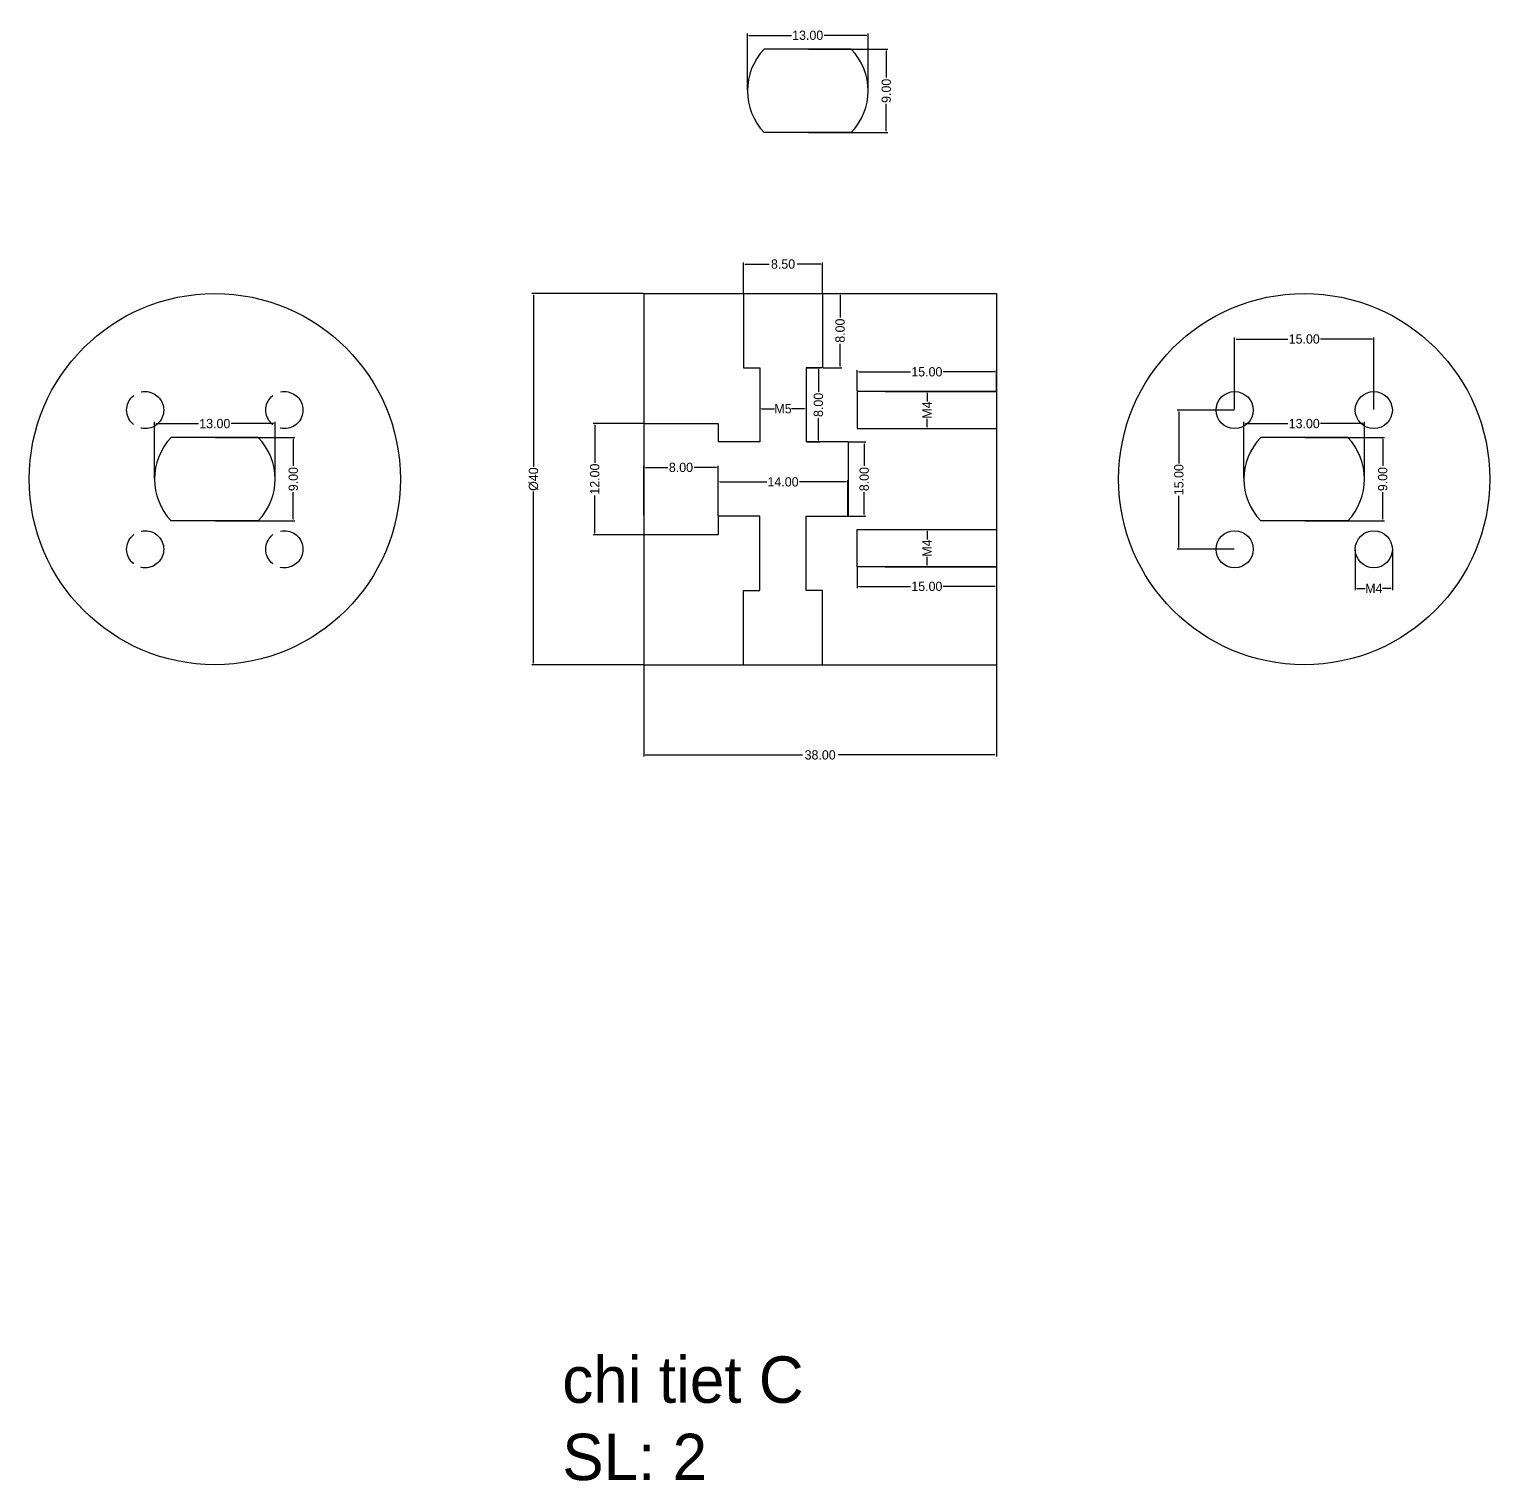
# Model space of a CAD drawing. Header units: inches. Extents: x 84 to 891, y -108 to 65.
# Drawn here: x 734 to 891.4, y -108 to 48.5 of the extents above; entities that cross this region are included whole.
import ezdxf

# ---------------------------------------------------------------- set-up
doc = ezdxf.new("R2010")
doc.units = ezdxf.units.IN
doc.header["$MEASUREMENT"] = 0
doc.linetypes.add('ACAD_ISO02W100', pattern=[15, 12, -3])
doc.dimstyles.get("Standard").update_dxf_attribs({"dimtxt": 1, "dimasz": 0.18, "dimexe": 0.18, "dimexo": 0.0625, "dimgap": 0.09, "dimtad": 0, "dimtoh": 1, "dimzin": 0, "dimdsep": 46, "dimtxsty": 'Standard', "dimcen": 0.09, "dimadec": 0, "dimazin": 0, "dimtfac": 1, "dimtofl": 0, "dimtmove": 0, "dimatfit": 3, "dimfxl": 1, "dimtolj": 1, "dimtzin": 0, "dimarcsym": 0})

# ---------------------------------------------------------------- blocks, each defined once
blk = doc.blocks.new('*D50')
at = {"color": 0, "lineweight": -2}
for p, q in [((800.21, 20), (788.21, 20)), ((788.39, 19.82), (788.39, 1.34)), ((788.39, -19.82), (788.39, -1.34)), ((800.21, -20), (788.21, -20))]:
    blk.add_line(p, q, dxfattribs=at)
at = {"color": 0}
for points in [[(788.36, 19.82), (788.42, 19.82), (788.39, 20)], [(788.36, -19.82), (788.42, -19.82), (788.39, -20)]]:
    blk.add_solid(points, dxfattribs=at)
at = {"layer": 'Defpoints', "color": 0}
for p in [(800.27, 20), (788.39, -20), (800.27, -20)]:
    blk.add_point(p, dxfattribs=at)
at = {"color": 0, "insert": (788.39, 0), "char_height": 1, "attachment_point": 5, "rotation": 90}
blk.add_mtext('\\A1;%%c40', dxfattribs=at)
blk = doc.blocks.new('*D51')
at = {"color": 0, "lineweight": -2}
for p, q in [((800.21, 6), (794.8, 6)), ((794.98, 5.82), (794.98, 1.76)), ((794.98, -5.82), (794.98, -1.76)), ((800.21, -6), (794.8, -6))]:
    blk.add_line(p, q, dxfattribs=at)
at = {"color": 0}
for points in [[(794.95, 5.82), (795.01, 5.82), (794.98, 6)], [(794.95, -5.82), (795.01, -5.82), (794.98, -6)]]:
    blk.add_solid(points, dxfattribs=at)
at = {"layer": 'Defpoints', "color": 0}
for p in [(800.27, 6), (794.98, -6), (800.27, -6)]:
    blk.add_point(p, dxfattribs=at)
at = {"color": 0, "insert": (794.98, 0), "char_height": 1, "attachment_point": 5, "rotation": 90}
blk.add_mtext('\\A1;12.00', dxfattribs=at)
blk = doc.blocks.new('*D52')
at = {"color": 0, "lineweight": -2}
for p, q in [((808.27, -3.94), (808.27, -0.12)), ((808.45, -0.3), (813.52, -0.3)), ((822.09, -0.3), (817.03, -0.3)), ((822.27, -3.94), (822.27, -0.12))]:
    blk.add_line(p, q, dxfattribs=at)
at = {"color": 0}
for points in [[(808.45, -0.27), (808.45, -0.33), (808.27, -0.3)], [(822.09, -0.27), (822.09, -0.33), (822.27, -0.3)]]:
    blk.add_solid(points, dxfattribs=at)
at = {"layer": 'Defpoints', "color": 0}
for p in [(822.27, -0.3), (808.27, -4), (822.27, -4)]:
    blk.add_point(p, dxfattribs=at)
at = {"color": 0, "insert": (815.27, -0.3), "char_height": 1, "attachment_point": 5}
blk.add_mtext('\\A1;14.00', dxfattribs=at)
blk = doc.blocks.new('*D46')
at = {"color": 0, "lineweight": -2}
for p, q in [((811.02, 20.06), (811.02, 23.35)), ((811.2, 23.17), (813.77, 23.17)), ((819.34, 23.17), (816.78, 23.17)), ((819.52, 20.06), (819.52, 23.35))]:
    blk.add_line(p, q, dxfattribs=at)
at = {"color": 0}
for points in [[(811.2, 23.2), (811.2, 23.14), (811.02, 23.17)], [(819.34, 23.2), (819.34, 23.14), (819.52, 23.17)]]:
    blk.add_solid(points, dxfattribs=at)
at = {"layer": 'Defpoints', "color": 0}
for p in [(819.52, 23.17), (811.02, 20), (819.52, 20)]:
    blk.add_point(p, dxfattribs=at)
at = {"color": 0, "insert": (815.27, 23.17), "char_height": 1, "attachment_point": 5}
blk.add_mtext('\\A1;8.50', dxfattribs=at)
blk = doc.blocks.new('*D53')
at = {"color": 0, "lineweight": -2}
for p, q in [((822.33, 4), (824.2, 4)), ((824.02, 3.82), (824.02, 1.42)), ((824.02, -3.82), (824.02, -1.42)), ((822.33, -4), (824.2, -4))]:
    blk.add_line(p, q, dxfattribs=at)
at = {"color": 0}
for points in [[(823.99, 3.82), (824.05, 3.82), (824.02, 4)], [(823.99, -3.82), (824.05, -3.82), (824.02, -4)]]:
    blk.add_solid(points, dxfattribs=at)
at = {"layer": 'Defpoints', "color": 0}
for p in [(822.27, 4), (824.02, 4), (822.27, -4)]:
    blk.add_point(p, dxfattribs=at)
at = {"color": 0, "insert": (824.02, 0), "char_height": 1, "attachment_point": 5, "rotation": 90}
blk.add_mtext('\\A1;8.00', dxfattribs=at)
blk = doc.blocks.new('*D54')
at = {"color": 0, "lineweight": -2}
for p, q in [((828.49, 9.44), (830.97, 9.44)), ((830.79, 9.26), (830.79, 8.36)), ((830.79, 5.62), (830.79, 6.51)), ((828.49, 5.44), (830.97, 5.44))]:
    blk.add_line(p, q, dxfattribs=at)
at = {"color": 0}
for points in [[(830.76, 9.26), (830.82, 9.26), (830.79, 9.44)], [(830.76, 5.62), (830.82, 5.62), (830.79, 5.44)]]:
    blk.add_solid(points, dxfattribs=at)
at = {"layer": 'Defpoints', "color": 0}
for p in [(828.43, 9.44), (828.43, 5.44), (830.79, 5.44)]:
    blk.add_point(p, dxfattribs=at)
at = {"color": 0, "insert": (830.79, 7.44), "char_height": 1, "attachment_point": 5, "rotation": 90}
blk.add_mtext('\\A1;M4', dxfattribs=at)
blk = doc.blocks.new('*D56')
at = {"color": 0, "lineweight": -2}
for p, q in [((800.27, -3.87), (800.27, 1.44)), ((800.45, 1.26), (802.85, 1.26)), ((808.09, 1.26), (805.7, 1.26)), ((808.27, -3.87), (808.27, 1.44))]:
    blk.add_line(p, q, dxfattribs=at)
at = {"color": 0}
for points in [[(800.45, 1.29), (800.45, 1.23), (800.27, 1.26)], [(808.09, 1.29), (808.09, 1.23), (808.27, 1.26)]]:
    blk.add_solid(points, dxfattribs=at)
at = {"layer": 'Defpoints', "color": 0}
for p in [(800.27, 1.26), (800.27, -3.94), (808.27, -3.94)]:
    blk.add_point(p, dxfattribs=at)
at = {"color": 0, "insert": (804.27, 1.26), "char_height": 1, "attachment_point": 5}
blk.add_mtext('\\A1;8.00', dxfattribs=at)
blk = doc.blocks.new('*D57')
at = {"color": 0, "lineweight": -2}
for p, q in [((819.58, 20), (821.6, 20)), ((821.42, 19.82), (821.42, 17.42)), ((821.42, 12.18), (821.42, 14.58)), ((819.58, 12), (821.6, 12))]:
    blk.add_line(p, q, dxfattribs=at)
at = {"color": 0}
for points in [[(821.39, 19.82), (821.45, 19.82), (821.42, 20)], [(821.39, 12.18), (821.45, 12.18), (821.42, 12)]]:
    blk.add_solid(points, dxfattribs=at)
at = {"layer": 'Defpoints', "color": 0}
for p in [(819.52, 20), (819.52, 12), (821.42, 12)]:
    blk.add_point(p, dxfattribs=at)
at = {"color": 0, "insert": (821.42, 16), "char_height": 1, "attachment_point": 5, "rotation": 90}
blk.add_mtext('\\A1;8.00', dxfattribs=at)
blk = doc.blocks.new('*D58')
at = {"color": 0, "lineweight": -2}
for p, q in [((817.83, 12), (819.26, 12)), ((819.08, 11.82), (819.08, 9.42)), ((819.08, 4.18), (819.08, 6.58)), ((817.83, 4), (819.26, 4))]:
    blk.add_line(p, q, dxfattribs=at)
at = {"color": 0}
for points in [[(819.05, 11.82), (819.11, 11.82), (819.08, 12)], [(819.05, 4.18), (819.11, 4.18), (819.08, 4)]]:
    blk.add_solid(points, dxfattribs=at)
at = {"layer": 'Defpoints', "color": 0}
for p in [(817.77, 12), (817.77, 4), (819.08, 4)]:
    blk.add_point(p, dxfattribs=at)
at = {"color": 0, "insert": (819.08, 8), "char_height": 1, "attachment_point": 5, "rotation": 90}
blk.add_mtext('\\A1;8.00', dxfattribs=at)
blk = doc.blocks.new('*D59')
at = {"color": 0, "lineweight": -2}
for p, q in [((812.77, 10), (812.77, 7.4)), ((817.77, 10), (817.77, 7.4)), ((812.95, 7.58), (814.35, 7.58)), ((817.59, 7.58), (816.2, 7.58))]:
    blk.add_line(p, q, dxfattribs=at)
at = {"color": 0}
for points in [[(812.95, 7.61), (812.95, 7.55), (812.77, 7.58)], [(817.59, 7.61), (817.59, 7.55), (817.77, 7.58)]]:
    blk.add_solid(points, dxfattribs=at)
at = {"layer": 'Defpoints', "color": 0}
for p in [(812.77, 10.07), (817.77, 10.07), (817.77, 7.58)]:
    blk.add_point(p, dxfattribs=at)
at = {"color": 0, "insert": (815.27, 7.58), "char_height": 1, "attachment_point": 5}
blk.add_mtext('\\A1;M5', dxfattribs=at)
blk = doc.blocks.new('*D60')
at = {"color": 0, "lineweight": -2}
for p, q in [((800.27, -20.06), (800.27, -29.91)), ((838.27, -20.06), (838.27, -29.91)), ((800.45, -29.73), (817.35, -29.73)), ((838.09, -29.73), (821.2, -29.73))]:
    blk.add_line(p, q, dxfattribs=at)
at = {"color": 0}
for points in [[(800.45, -29.7), (800.45, -29.76), (800.27, -29.73)], [(838.09, -29.7), (838.09, -29.76), (838.27, -29.73)]]:
    blk.add_solid(points, dxfattribs=at)
at = {"layer": 'Defpoints', "color": 0}
for p in [(800.27, -20), (838.27, -20), (838.27, -29.73)]:
    blk.add_point(p, dxfattribs=at)
at = {"color": 0, "insert": (819.27, -29.73), "char_height": 1, "attachment_point": 5}
blk.add_mtext('\\A1;38.00', dxfattribs=at)
blk = doc.blocks.new('*D61')
at = {"color": 0, "lineweight": -2}
for p, q in [((863.94, 7.5), (863.94, 15.28)), ((864.12, 15.1), (869.68, 15.1)), ((878.76, 15.1), (873.19, 15.1)), ((878.94, 7.5), (878.94, 15.28))]:
    blk.add_line(p, q, dxfattribs=at)
at = {"color": 0}
for points in [[(864.12, 15.13), (864.12, 15.07), (863.94, 15.1)], [(878.76, 15.13), (878.76, 15.07), (878.94, 15.1)]]:
    blk.add_solid(points, dxfattribs=at)
at = {"layer": 'Defpoints', "color": 0}
for p in [(878.94, 15.1), (863.94, 7.44), (878.94, 7.44)]:
    blk.add_point(p, dxfattribs=at)
at = {"color": 0, "insert": (871.44, 15.1), "char_height": 1, "attachment_point": 5}
blk.add_mtext('\\A1;15.00', dxfattribs=at)
blk = doc.blocks.new('*D47')
at = {"color": 0, "lineweight": -2}
for p, q in [((863.88, 7.44), (857.75, 7.44)), ((857.93, 7.26), (857.93, 1.69)), ((857.93, -7.38), (857.93, -1.82)), ((863.88, -7.56), (857.75, -7.56))]:
    blk.add_line(p, q, dxfattribs=at)
at = {"color": 0}
for points in [[(857.9, 7.26), (857.96, 7.26), (857.93, 7.44)], [(857.9, -7.38), (857.96, -7.38), (857.93, -7.56)]]:
    blk.add_solid(points, dxfattribs=at)
at = {"layer": 'Defpoints', "color": 0}
for p in [(863.94, 7.44), (857.93, -7.56), (863.94, -7.56)]:
    blk.add_point(p, dxfattribs=at)
at = {"color": 0, "insert": (857.93, -0.06), "char_height": 1, "attachment_point": 5, "rotation": 90}
blk.add_mtext('\\A1;15.00', dxfattribs=at)
blk = doc.blocks.new('*D62')
at = {"color": 0, "lineweight": -2}
for p, q in [((876.94, -7.62), (876.94, -11.96)), ((880.94, -7.62), (880.94, -11.96)), ((877.12, -11.78), (878.01, -11.78)), ((880.76, -11.78), (879.86, -11.78))]:
    blk.add_line(p, q, dxfattribs=at)
at = {"color": 0}
for points in [[(877.12, -11.75), (877.12, -11.81), (876.94, -11.78)], [(880.76, -11.75), (880.76, -11.81), (880.94, -11.78)]]:
    blk.add_solid(points, dxfattribs=at)
at = {"layer": 'Defpoints', "color": 0}
for p in [(876.94, -7.56), (880.94, -7.56), (880.94, -11.78)]:
    blk.add_point(p, dxfattribs=at)
at = {"color": 0, "insert": (878.94, -11.78), "char_height": 1, "attachment_point": 5}
blk.add_mtext('\\A1;M4', dxfattribs=at)
blk = doc.blocks.new('*D64')
at = {"color": 0, "lineweight": -2}
for p, q in [((811.43, 41.92), (811.43, 48.01)), ((811.61, 47.83), (816.18, 47.83)), ((824.25, 47.83), (819.69, 47.83)), ((824.43, 41.92), (824.43, 48.01))]:
    blk.add_line(p, q, dxfattribs=at)
at = {"color": 0}
for points in [[(811.61, 47.86), (811.61, 47.8), (811.43, 47.83)], [(824.25, 47.86), (824.25, 47.8), (824.43, 47.83)]]:
    blk.add_solid(points, dxfattribs=at)
at = {"layer": 'Defpoints', "color": 0}
for p in [(811.43, 47.83), (811.43, 41.85), (824.43, 41.85)]:
    blk.add_point(p, dxfattribs=at)
at = {"color": 0, "insert": (817.93, 47.83), "char_height": 1, "attachment_point": 5}
blk.add_mtext('\\A1;13.00', dxfattribs=at)
blk = doc.blocks.new('*D66')
at = {"color": 0, "lineweight": -2}
for p, q in [((823.27, 9.5), (823.27, 11.74)), ((823.45, 11.56), (829.02, 11.56)), ((838.09, 11.56), (832.53, 11.56)), ((838.27, 9.5), (838.27, 11.74))]:
    blk.add_line(p, q, dxfattribs=at)
at = {"color": 0}
for points in [[(823.45, 11.59), (823.45, 11.53), (823.27, 11.56)], [(838.09, 11.59), (838.09, 11.53), (838.27, 11.56)]]:
    blk.add_solid(points, dxfattribs=at)
at = {"layer": 'Defpoints', "color": 0}
for p in [(838.27, 11.56), (823.27, 9.44), (838.27, 9.44)]:
    blk.add_point(p, dxfattribs=at)
at = {"color": 0, "insert": (830.77, 11.56), "char_height": 1, "attachment_point": 5}
blk.add_mtext('\\A1;15.00', dxfattribs=at)
blk = doc.blocks.new('*D67')
at = {"color": 0, "lineweight": -2}
for p, q in [((818, 46.35), (826.58, 46.35)), ((826.4, 46.17), (826.4, 43.28)), ((826.4, 37.53), (826.4, 40.43)), ((818, 37.35), (826.58, 37.35))]:
    blk.add_line(p, q, dxfattribs=at)
at = {"color": 0}
for points in [[(826.37, 46.17), (826.43, 46.17), (826.4, 46.35)], [(826.37, 37.53), (826.43, 37.53), (826.4, 37.35)]]:
    blk.add_solid(points, dxfattribs=at)
at = {"layer": 'Defpoints', "color": 0}
for p in [(817.93, 46.35), (817.93, 37.35), (826.4, 37.35)]:
    blk.add_point(p, dxfattribs=at)
at = {"color": 0, "insert": (826.4, 41.85), "char_height": 1, "attachment_point": 5, "rotation": 90}
blk.add_mtext('\\A1;9.00', dxfattribs=at)
blk = doc.blocks.new('*D68')
at = {"color": 0, "lineweight": -2}
for p, q in [((828.49, -5.44), (830.97, -5.44)), ((830.79, -5.62), (830.79, -6.51)), ((828.49, -9.44), (830.97, -9.44)), ((830.79, -9.26), (830.79, -8.36))]:
    blk.add_line(p, q, dxfattribs=at)
at = {"color": 0}
for points in [[(830.76, -5.62), (830.82, -5.62), (830.79, -5.44)], [(830.76, -9.26), (830.82, -9.26), (830.79, -9.44)]]:
    blk.add_solid(points, dxfattribs=at)
at = {"layer": 'Defpoints', "color": 0}
for p in [(828.43, -5.44), (830.79, -5.44), (828.43, -9.44)]:
    blk.add_point(p, dxfattribs=at)
at = {"color": 0, "insert": (830.79, -7.44), "char_height": 1, "attachment_point": 5, "rotation": 90}
blk.add_mtext('\\A1;M4', dxfattribs=at)
blk = doc.blocks.new('*D69')
at = {"color": 0, "lineweight": -2}
for p, q in [((823.27, -9.5), (823.27, -11.74)), ((838.27, -9.5), (838.27, -11.74)), ((823.45, -11.56), (829.02, -11.56)), ((838.09, -11.56), (832.53, -11.56))]:
    blk.add_line(p, q, dxfattribs=at)
at = {"color": 0}
for points in [[(823.45, -11.53), (823.45, -11.59), (823.27, -11.56)], [(838.09, -11.53), (838.09, -11.59), (838.27, -11.56)]]:
    blk.add_solid(points, dxfattribs=at)
at = {"layer": 'Defpoints', "color": 0}
for p in [(823.27, -9.44), (838.27, -9.44), (838.27, -11.56)]:
    blk.add_point(p, dxfattribs=at)
at = {"color": 0, "insert": (830.77, -11.56), "char_height": 1, "attachment_point": 5}
blk.add_mtext('\\A1;15.00', dxfattribs=at)
blk = doc.blocks.new('*D70')
at = {"color": 0, "lineweight": -2}
for p, q in [((747.53, 0.06), (747.53, 6.16)), ((747.71, 5.98), (752.27, 5.98)), ((760.35, 5.98), (755.79, 5.98)), ((760.53, 0.06), (760.53, 6.16))]:
    blk.add_line(p, q, dxfattribs=at)
at = {"color": 0}
for points in [[(747.71, 6.01), (747.71, 5.95), (747.53, 5.98)], [(760.35, 6.01), (760.35, 5.95), (760.53, 5.98)]]:
    blk.add_solid(points, dxfattribs=at)
at = {"layer": 'Defpoints', "color": 0}
for p in [(747.53, 5.98), (747.53, 0), (760.53, 0)]:
    blk.add_point(p, dxfattribs=at)
at = {"color": 0, "insert": (754.03, 5.98), "char_height": 1, "attachment_point": 5}
blk.add_mtext('\\A1;13.00', dxfattribs=at)
blk = doc.blocks.new('*D71')
at = {"color": 0, "lineweight": -2}
for p, q in [((754.09, 4.5), (762.67, 4.5)), ((762.49, 4.32), (762.49, 1.42)), ((762.49, -4.32), (762.49, -1.42)), ((754.09, -4.5), (762.67, -4.5))]:
    blk.add_line(p, q, dxfattribs=at)
at = {"color": 0}
for points in [[(762.46, 4.32), (762.52, 4.32), (762.49, 4.5)], [(762.46, -4.32), (762.52, -4.32), (762.49, -4.5)]]:
    blk.add_solid(points, dxfattribs=at)
at = {"layer": 'Defpoints', "color": 0}
for p in [(754.03, 4.5), (754.03, -4.5), (762.49, -4.5)]:
    blk.add_point(p, dxfattribs=at)
at = {"color": 0, "insert": (762.49, 0), "char_height": 1, "attachment_point": 5, "rotation": 90}
blk.add_mtext('\\A1;9.00', dxfattribs=at)
blk = doc.blocks.new('*D72')
at = {"color": 0, "lineweight": -2}
for p, q in [((864.94, 0.06), (864.94, 6.16)), ((865.12, 5.98), (869.68, 5.98)), ((877.76, 5.98), (873.19, 5.98)), ((877.94, 0.06), (877.94, 6.16))]:
    blk.add_line(p, q, dxfattribs=at)
at = {"color": 0}
for points in [[(865.12, 6.01), (865.12, 5.95), (864.94, 5.98)], [(877.76, 6.01), (877.76, 5.95), (877.94, 5.98)]]:
    blk.add_solid(points, dxfattribs=at)
at = {"layer": 'Defpoints', "color": 0}
for p in [(864.94, 5.98), (864.94, 0), (877.94, 0)]:
    blk.add_point(p, dxfattribs=at)
at = {"color": 0, "insert": (871.44, 5.98), "char_height": 1, "attachment_point": 5}
blk.add_mtext('\\A1;13.00', dxfattribs=at)
blk = doc.blocks.new('*D73')
at = {"color": 0, "lineweight": -2}
for p, q in [((871.5, 4.5), (880.08, 4.5)), ((879.9, 4.32), (879.9, 1.42)), ((879.9, -4.32), (879.9, -1.42)), ((871.5, -4.5), (880.08, -4.5))]:
    blk.add_line(p, q, dxfattribs=at)
at = {"color": 0}
for points in [[(879.87, 4.32), (879.93, 4.32), (879.9, 4.5)], [(879.87, -4.32), (879.93, -4.32), (879.9, -4.5)]]:
    blk.add_solid(points, dxfattribs=at)
at = {"layer": 'Defpoints', "color": 0}
for p in [(871.44, 4.5), (871.44, -4.5), (879.9, -4.5)]:
    blk.add_point(p, dxfattribs=at)
at = {"color": 0, "insert": (879.9, 0), "char_height": 1, "attachment_point": 5, "rotation": 90}
blk.add_mtext('\\A1;9.00', dxfattribs=at)

msp = doc.modelspace()

# ---------------------------------------------------------------- linework, layer by layer
for p, q in [((822.624, 46.354), (813.243, 46.354)), ((822.624, 37.354), (813.243, 37.354)), ((800.272, 20), (800.272, -20)), ((800.272, 20), (838.272, 20)), ((811.022, 20), (811.022, 12)), ((819.522, 20), (819.522, 12)), ((838.272, 20), (838.272, -20)), ((811.022, 12), (812.772, 12)), ((812.772, 12), (812.772, 4)), ((819.522, 12), (817.772, 12)), ((817.772, 12), (817.772, 4)), ((838.272, 9.438), (823.272, 9.438)), ((823.272, 9.438), (823.272, 5.438)), ((826.272, 9.438), (838.272, 9.438)), ((800.272, 6), (808.272, 6)), ((808.272, 6), (808.272, 4)), ((823.272, 5.438), (838.272, 5.438)), ((758.72, 4.5), (749.339, 4.5)), ((812.772, 4), (808.272, 4)), ((822.272, 4), (817.772, 4)), ((822.272, 4), (822.272, -4)), ((876.128, 4.5), (866.747, 4.5)), ((758.72, -4.5), (749.339, -4.5)), ((812.772, -4), (808.272, -4)), ((808.272, -4), (808.272, -6)), ((812.772, -12), (812.772, -4)), ((817.772, -4), (822.272, -4)), ((817.772, -12), (817.772, -4)), ((876.128, -4.5), (866.747, -4.5)), ((808.272, -6), (800.272, -6)), ((823.272, -9.438), (823.272, -5.438)), ((823.272, -5.438), (838.272, -5.438)), ((838.272, -9.438), (823.272, -9.438)), ((826.272, -9.438), (838.272, -9.438)), ((811.022, -20), (811.022, -12)), ((811.022, -12), (812.772, -12)), ((819.522, -12), (817.772, -12)), ((819.522, -20), (819.522, -12)), ((800.272, -20), (838.272, -20))]:
    msp.add_line(p, q)
for centre, radius in [((754.029, 0), 20), ((871.438, 0), 20), ((863.938, 7.438), 2), ((878.938, 7.438), 2), ((863.938, -7.562), 2), ((878.938, -7.562), 2)]:
    msp.add_circle(centre, radius)
at = {"linetype": 'ACAD_ISO02W100', "ltscale": 0.3}
for centre in [(746.529, 7.438), (761.529, 7.438), (746.529, -7.562), (761.529, -7.562)]:
    msp.add_circle(centre, 2, dxfattribs=at)
for centre, start, end in [((817.934, 41.854), 136.18694, 223.81306), ((817.934, 41.854), 316.18694, 43.81306), ((754.029, 0), 136.18694, 223.81306), ((754.029, 0), 316.18694, 43.81306), ((871.438, 0), 136.18694, 223.81306), ((871.438, 0), 316.18694, 43.81306)]:
    msp.add_arc(centre, 6.5, start, end)

# ---------------------------------------------------------------- texts
at = {"insert": (791.478, -94.554), "char_height": 5, "width": 67.95606, "attachment_point": 1}
msp.add_mtext('chi tiet C\\PSL: 2', dxfattribs=at)

# ---------------------------------------------------------------- dimensions: what is measured, and where the dimension line sits
for base, p1, p2, picture, middle in [((811.434, 47.834), (824.434, 41.854), (811.434, 41.854), '*D64', (817.934, 47.834)), ((819.522, 23.171), (811.022, 20), (819.522, 20), '*D46', (815.272, 23.171)), ((878.938, 15.098), (863.938, 7.438), (878.938, 7.438), '*D61', (871.438, 15.098)), ((838.272, 11.561), (823.272, 9.438), (838.272, 9.438), '*D66', (830.772, 11.561)), ((747.529, 5.98), (760.529, 0), (747.529, 0), '*D70', (754.029, 5.98)), ((864.938, 5.98), (877.938, 0), (864.938, 0), '*D72', (871.438, 5.98)), ((800.272, 1.258), (808.272, -3.937), (800.272, -3.937), '*D56', (804.272, 1.258)), ((822.272, -0.302), (808.272, -4), (822.272, -4), '*D52', (815.272, -0.302)), ((838.272, -11.561), (823.272, -9.438), (838.272, -9.438), '*D69', (830.772, -11.561)), ((838.272, -29.727), (800.272, -20), (838.272, -20), '*D60', (819.272, -29.727))]:
    dim = msp.add_linear_dim(base=base, p1=p1, p2=p2, dimstyle='Standard')
    dim.commit()
    dim.dimension.update_dxf_attribs({"geometry": picture, "text_midpoint": middle})
for base, p1, p2, picture, middle in [((826.399, 37.354), (817.934, 46.354), (817.934, 37.354), '*D67', (826.399, 41.854)), ((821.418, 12), (819.522, 20), (819.522, 12), '*D57', (821.418, 16)), ((819.084, 4), (817.772, 12), (817.772, 4), '*D58', (819.084, 8)), ((857.934, -7.562), (863.938, 7.438), (863.938, -7.562), '*D47', (857.934, -0.062)), ((794.977, -6), (800.272, 6), (800.272, -6), '*D51', (794.977, 0)), ((762.495, -4.5), (754.029, 4.5), (754.029, -4.5), '*D71', (762.495, 0)), ((824.02, 4), (822.272, -4), (822.272, 4), '*D53', (824.02, 0)), ((879.903, -4.5), (871.438, 4.5), (871.438, -4.5), '*D73', (879.903, 0))]:
    dim = msp.add_linear_dim(base=base, p1=p1, p2=p2, angle=90, dimstyle='Standard')
    dim.commit()
    dim.dimension.update_dxf_attribs({"geometry": picture, "text_midpoint": middle})
for base, p1, p2, angle, text, picture, middle in [((788.392, -20), (800.272, 20), (800.272, -20), 90, '%%c40', '*D50', (788.392, 0)), ((830.787, 5.438), (828.428, 9.438), (828.428, 5.438), 90, 'M4', '*D54', (830.787, 7.438)), ((830.787, -5.438), (828.428, -9.438), (828.428, -5.438), 270, 'M4', '*D68', (830.787, -7.437))]:
    dim = msp.add_linear_dim(base=base, p1=p1, p2=p2, angle=angle, text=text, dimstyle='Standard')
    dim.commit()
    dim.dimension.update_dxf_attribs({"geometry": picture, "text_midpoint": middle})
dim = msp.add_linear_dim(base=(817.772, 7.58), p1=(812.772, 10.065), p2=(817.772, 10.065), text='M5', dimstyle='Standard')
dim.commit()
dim.dimension.update_dxf_attribs({"geometry": '*D59', "text_midpoint": (815.272, 7.58)})
dim = msp.add_linear_dim(base=(880.938, -11.785), p1=(876.938, -7.562), p2=(880.938, -7.562), text='M4', dimstyle='Standard')
dim.commit()
dim.dimension.update_dxf_attribs({"geometry": '*D62', "text_midpoint": (878.938, -11.785), "dimtype": 160})

doc.saveas('drawing.dxf')
